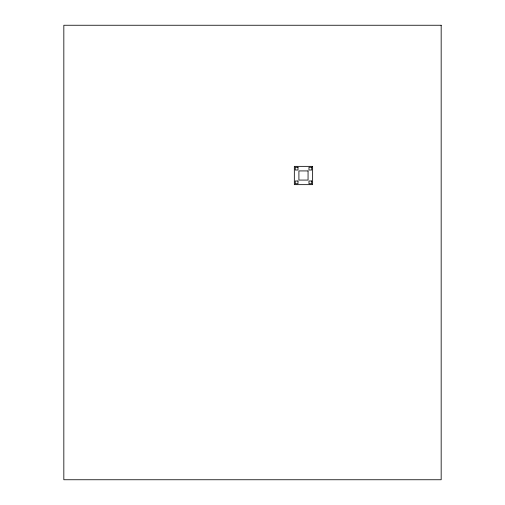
<?xml version="1.0" encoding="UTF-8"?>
<svg xmlns="http://www.w3.org/2000/svg" width="505" height="505" viewBox="0 0 505 505"><rect width="100%" height="100%" fill="white"/><g stroke="black" fill="none" stroke-linecap="round" stroke-linejoin="round"><path stroke-width="0.76" d="M441.168 25.25L63.832 25.25L63.832 479.75L441.168 479.75L441.168 25.25M312.633 166.353L294.333 166.353L294.333 184.653L312.633 184.653L312.633 166.353M297.994 167.269L295.248 167.269L295.248 170.015L297.994 170.015L297.994 167.269M311.718 167.269L308.972 167.269L308.972 170.015L311.718 170.015L311.718 167.269M308.056 170.93L298.909 170.924L298.909 180.077L308.056 180.077L308.056 170.924M297.994 180.992L295.248 180.992L295.248 183.738L297.994 183.738L297.994 180.992M311.718 180.992L308.972 180.992L308.972 183.738L311.718 183.738L311.718 180.992"/></g></svg>
